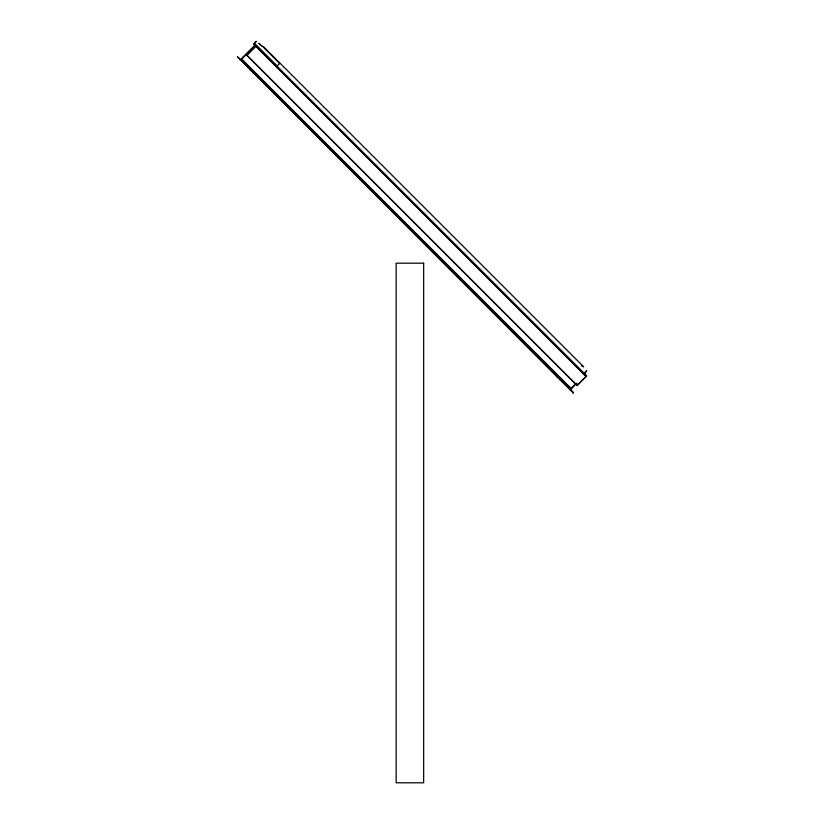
<?xml version="1.0" encoding="UTF-8"?>
<svg xmlns="http://www.w3.org/2000/svg" width="824" height="824" viewBox="0 0 824 824"><rect width="100%" height="100%" fill="white"/><g stroke="black" fill="none" stroke-linecap="round" stroke-linejoin="round"><path stroke-width="1.24" d="M248.415 67.558L248.415 68.371M255.316 45.536L241.36 59.483L570.651 388.774L570.805 388.217A1.092 0.772 -45 0 0 570.651 387.96M254.904 45.938L255.069 45.464A1.061 0.752 -45 0 0 254.946 45.186L254.904 45.124M256.552 45.794L246.932 55.414L577.109 385.601L586.595 375.888L585.977 376.568L253.607 44.084L254.256 43.548L586.678 375.919M252.463 71.523L558.394 377.897M253.473 72.759L252.947 72.893M276.998 66.167L279.758 63.407M557.385 376.661L557.24 377.186M570.424 388.557L569.889 389.834M570.651 388.774L576.11 383.325M576.553 383.315L570.599 389.649M578.592 383.387L576.944 385.426M578.716 383.5L577.13 385.405L586.554 376.032L256.439 45.917M573.133 393.089L573.391 392.44L237.384 56.671L573.246 392.976M241.041 60.245L240.299 60.245M253.679 44.269L254.163 43.94L586.204 375.981L585.977 376.568M562.329 381.873L561.772 381.718M584.607 375.064L584.752 375.085A1.061 0.752 -45 0 1 585.009 375.239L583.557 373.777M250.259 69.782L249.59 69.546M560.207 379.73L559.548 379.493M254.328 44.105L253.874 44.547M585.586 376.259L586.039 375.816M581.703 365.804L583.701 366.855L263.289 46.443M240.484 59.544L254.678 45.351M261.661 45.547L279.645 63.53M258.993 43.353L261.723 46.093M258.87 43.476L260.693 45.289M277.091 66.085L254.379 43.373L256.377 41.561M276.236 66.466L576.419 366.639M576.769 367.01L584.607 374.827M247.035 55.311L577.13 385.405M241.772 59.081L571.063 388.372M248.704 67.609L251.33 70.236M256.892 75.798L260.425 79.331M265.987 84.893L268.614 87.519M274.176 93.081L277.709 96.614M283.271 102.176L285.897 104.803M292.366 111.271L295.002 113.908M300.554 119.459L304.097 123.003M309.649 128.554L312.286 131.191M317.837 136.743L321.381 140.286M326.932 145.838L329.569 148.475M336.027 154.933L338.664 157.569M344.216 163.121L347.769 166.675M353.311 172.216L355.958 174.863M362.406 181.321L365.053 183.958M370.594 189.499L373.241 192.147M379.689 198.605L382.336 201.241M387.877 206.783L391.431 210.347M396.972 215.888L399.619 218.535M406.077 224.983L408.725 227.63M414.256 233.171L416.913 235.819M423.361 242.266L426.008 244.913M432.373 251.279L435.103 254.008M440.644 259.55L443.291 262.197M449.739 268.645L452.386 271.302M457.928 276.833L460.647 279.563M467.023 285.928L469.68 288.585M476.045 294.951L478.775 297.68M484.306 303.211L486.963 305.869M493.401 312.306L496.058 314.964M502.434 321.339L504.319 323.224M510.684 329.59L513.352 332.257M519.717 338.623L522.447 341.352M527.968 346.873L530.697 349.603M537.063 355.968L539.73 358.636M546.096 365.011L547.981 366.886M554.346 373.251L557.014 375.919M250.867 70.37L250.723 69.855A1.38 0.978 -45 0 0 250.558 69.618M254.225 43.456L255.996 41.262L256.552 41.561M560.598 380.544L560.361 379.885M250.64 70.586L250.403 69.927M586.75 370.635L584.453 373.684M584.329 373.808L586.626 370.759M560.732 380.142L560.681 379.812A1.38 0.978 -45 0 0 560.361 379.462M423.66 263.186L396.148 263.186L396.148 782.8L423.66 782.8L423.66 263.186"/></g></svg>
